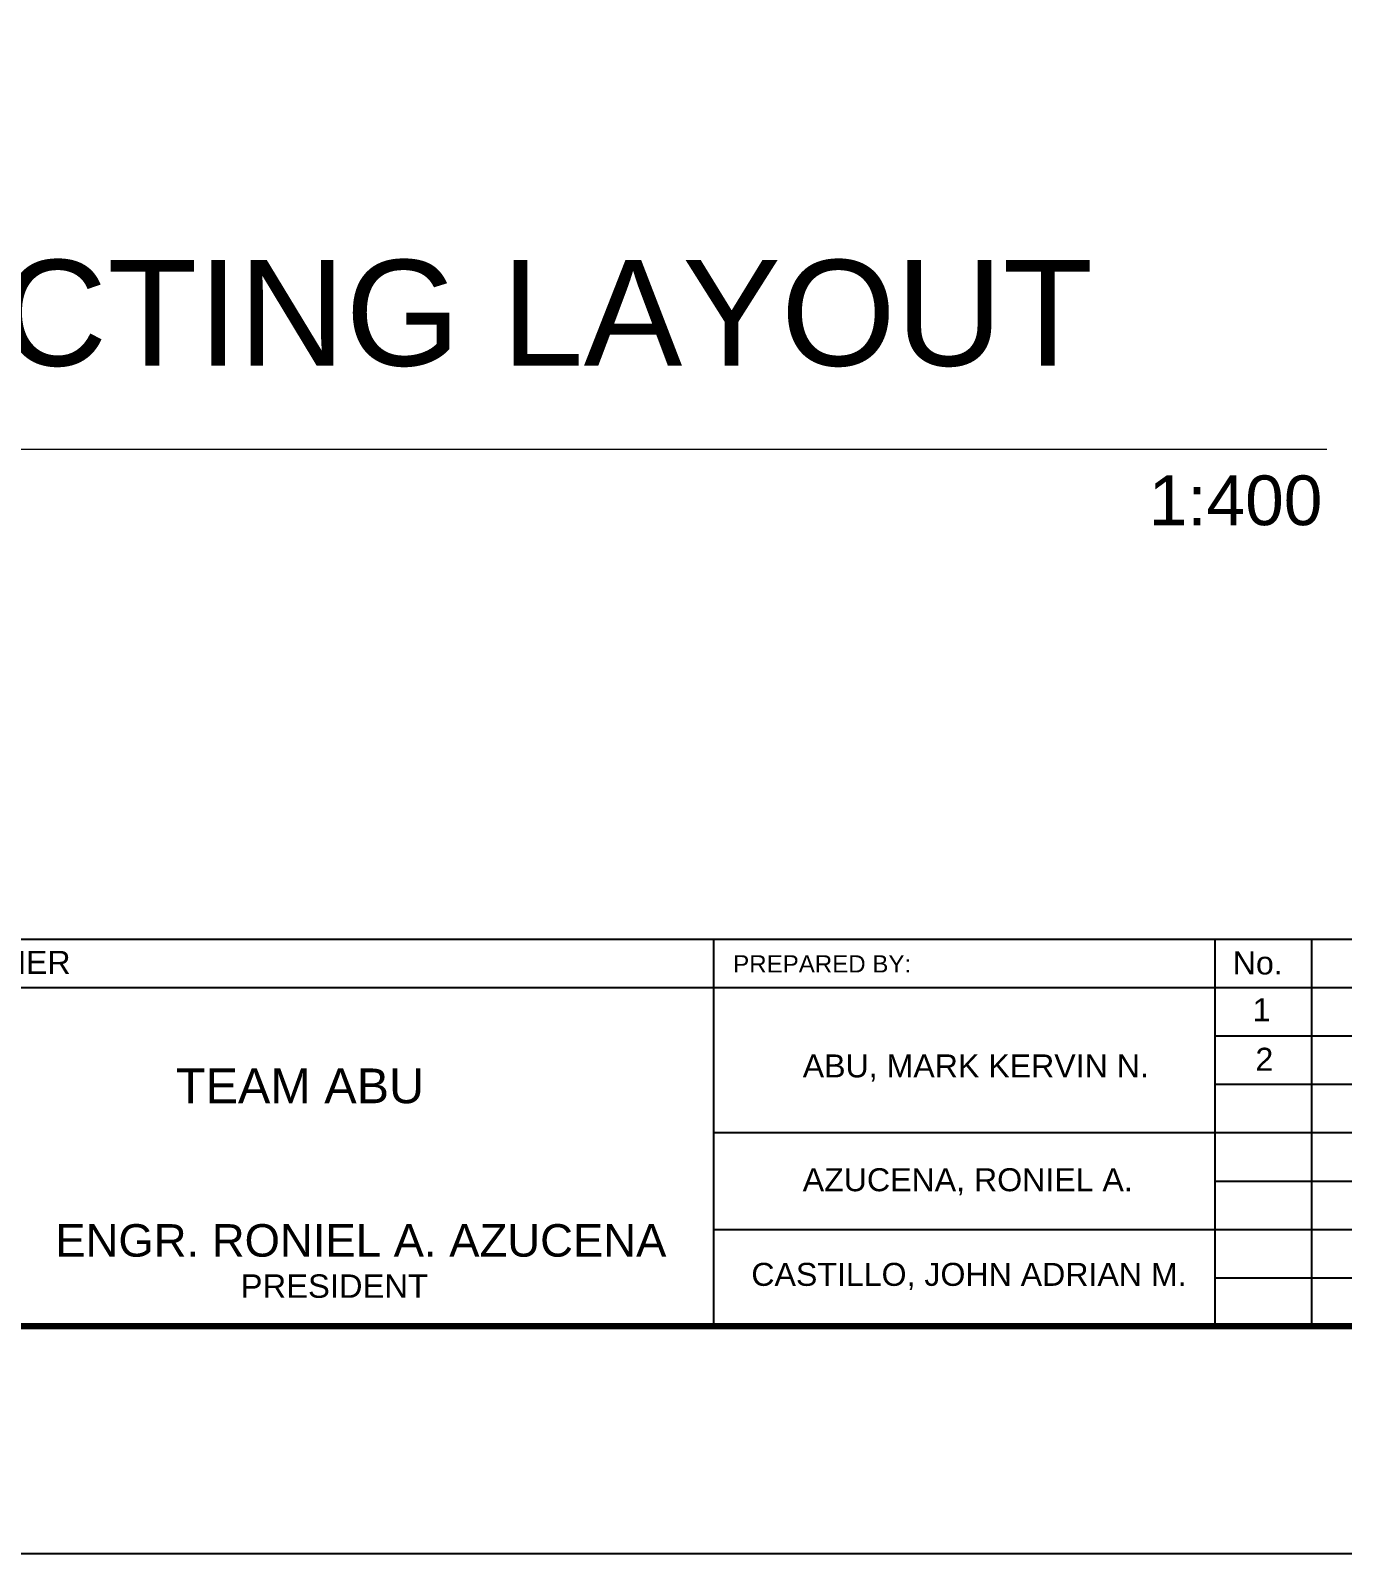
# Model space of a CAD drawing. Header units: millimetres. Extents: x 3 to 421, y 1 to 337.
# Drawn here: x 272.99 to 290.34, y 68.47 to 88.62 of the extents above; entities that cross this region are included whole.
import ezdxf

# ---------------------------------------------------------------- set-up
doc = ezdxf.new("R2010")
doc.units = ezdxf.units.MM
doc.header["$MEASUREMENT"] = 0
doc.layers.add('template', color=7, linetype='Continuous')
doc.styles.add('arial', font='arial.ttf')
doc.styles.get("Standard").update_dxf_attribs({"font": 'arial.ttf'})

msp = doc.modelspace()

# ---------------------------------------------------------------- linework, layer by layer
at = {"color": 0, "linetype": 'ByBlock', "lineweight": 9}
msp.add_line((290.135, 83.076), (252.165, 83.076), dxfattribs=at)
at = {"layer": 'template'}
for p, q in [((220.4, 76.6), (310.651, 76.6)), ((282.025, 76.6), (282.025, 71.48)), ((288.655, 76.6), (288.655, 71.48)), ((289.935, 76.6), (289.935, 71.48)), ((236.247, 75.96), (292.817, 75.96)), ((288.655, 75.32), (299.415, 75.32)), ((288.655, 74.68), (297.72, 74.68)), ((282.025, 74.04), (292.817, 74.04)), ((288.655, 73.4), (297.72, 73.4)), ((282.025, 72.76), (292.817, 72.76)), ((288.655, 72.12), (297.72, 72.12)), ((214.384, 68.472), (313.659, 68.472))]:
    msp.add_line(p, q, dxfattribs=at)
at = {"layer": 'template', "linetype": 'Continuous', "const_width": 0.0853}
msp.add_lwpolyline([(220.4, 71.48), (310.651, 71.48), (310.651, 135.859), (220.4, 135.859)], close=True, dxfattribs=at)

# ---------------------------------------------------------------- texts
at = {"color": 0, "linetype": 'ByBlock', "lineweight": 9}
for s, height, p in [('SECOND FLOOR DUCTING LAYOUT', 1.4, (253.578, 84.186)), ('SCALE                                                                                                                              1:400', 0.657637, (252.609, 82.077))]:
    msp.add_text(s, height=height, dxfattribs=at).set_placement(p)
at = {"layer": 'template', "style": 'arial'}
for s, height, p in [('OWNER', 0.304, (271.892, 76.141)), ('PREPARED BY: ', 0.22802, (282.284, 76.159)), ('No.', 0.304, (288.892, 76.133)), ('1', 0.304, (289.155, 75.514)), ('2', 0.304, (289.192, 74.859)), ('ABU, MARK KERVIN N.', 0.30402, (283.204, 74.771)), ('TEAM ABU', 0.4598, (274.913, 74.429)), ('AZUCENA, RONIEL A.', 0.30402, (283.204, 73.265)), ('ENGR. RONIEL A. AZUCENA', 0.43038, (273.317, 72.399)), ('PRESIDENT', 0.3099, (275.77, 71.855)), ('CASTILLO, JOHN ADRIAN M.', 0.30402, (282.524, 72.013))]:
    msp.add_text(s, height=height, dxfattribs=at).set_placement(p)

doc.saveas('drawing.dxf')
